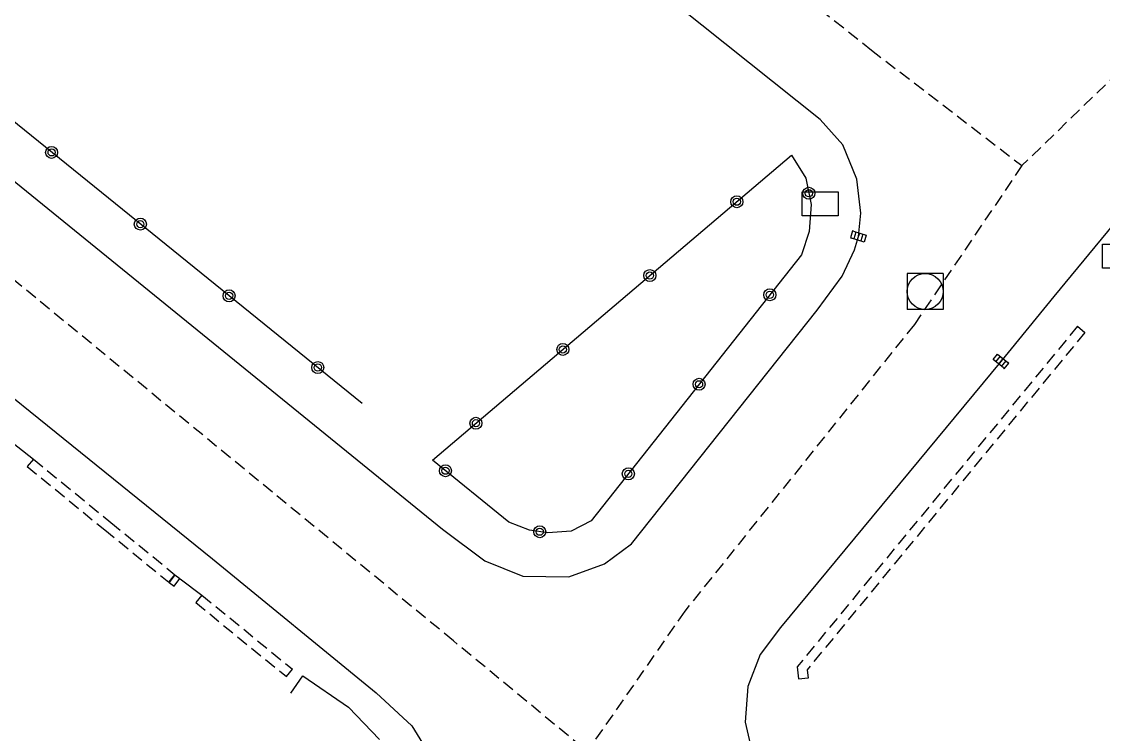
# Model space of a CAD drawing. Header units: millimetres. Extents: x 133000 to 134000, y 143000 to 144000.
# Drawn here: x 133341.51 to 133386.54, y 143858.34 to 143888.02 of the extents above; entities that cross this region are included whole.
import ezdxf

# ---------------------------------------------------------------- set-up
doc = ezdxf.new("R2010")
doc.units = ezdxf.units.MM
doc.linetypes.add('DASHED', pattern=[0.75, 0.5, -0.25])
doc.layers.get('0').update_dxf_attribs({"linetype": 'CONTINUOUS'})
for name, color, linetype in [('W0001', 6, 'DASHED'), ('W0008', 7, 'CONTINUOUS'), ('W0105', 7, 'CONTINUOUS'), ('W0112', 1, 'DASHED'), ('W0310', 3, 'CONTINUOUS'), ('W0322', 7, 'CONTINUOUS'), ('W0400', 7, 'CONTINUOUS'), ('W0420', 7, 'CONTINUOUS'), ('W1471', 7, 'CONTINUOUS')]:
    doc.layers.add(name, color=color, linetype=linetype)

# ---------------------------------------------------------------- blocks, each defined once
blk = doc.blocks.new('T400')
for p, q in [((-0.15, 0.3), (0.15, 0.3)), ((-0.15, -0.25), (-0.15, 0.3)), ((-0.15, 0.15), (0.15, 0.15)), ((-0.15, 0), (0.15, 0)), ((0.15, 0.3), (0.15, -0.25)), ((-0.15, -0.15), (0.15, -0.15)), ((-0.15, -0.25), (-0.15, -0.3)), ((-0.15, -0.3), (0.15, -0.3)), ((0.15, -0.3), (0.15, -0.25))]:
    blk.add_line(p, q)
blk = doc.blocks.new('T1471')
at = {"color": 0, "linetype": 'Continuous', "flags": 128}
blk.add_lwpolyline([(-0.75, -0.5), (-0.75, 0.5), (0.75, 0.5), (0.75, -0.5), (-0.75, -0.5)], dxfattribs=at)
blk = doc.blocks.new('T420')
for p, q in [((0.75, 0.75), (-0.75, 0.75)), ((-0.75, 0.75), (-0.75, -0.75)), ((0.75, 0.75), (0.75, -0.75)), ((0.75, -0.75), (-0.75, -0.75))]:
    blk.add_line(p, q)
blk.add_ellipse((0, 0), major_axis=(-0.53, 0.53), ratio=1, start_param=3.926991, end_param=10.210176)
blk = doc.blocks.new('t322o')
at = {"color": 0, "linetype": 'Continuous'}
for radius in [0.25, 0.15]:
    blk.add_circle((0, 0), radius, dxfattribs=at)

msp = doc.modelspace()

# ---------------------------------------------------------------- linework, layer by layer
at = {"layer": 'W0001'}
for points in [[(133345.292, 143911.551), (133351.574, 143907.044), (133355.392, 143903.954), (133376.884, 143886.839), (133383.15, 143882.026)], [(133465.242, 143776.444), (133443.914, 143793.74), (133419.642, 143813.351), (133384.82, 143841.556), (133370.626, 143853.02), (133359.48, 143862.24), (133331.989, 143884.82), (133319.27, 143894.562)], [(133389.322, 143888.003), (133383.15, 143882.026), (133378.674, 143875.413), (133369.116, 143863.47), (133365.053, 143857.63), (133361.076, 143851.038), (133358.18, 143846.159), (133351.298, 143834.346), (133344.542, 143822.232), (133338.082, 143810.222), (133331.396, 143797.477), (133320.876, 143777.398), (133316.262, 143768.869), (133313.292, 143764.498), (133305.722, 143756.688), (133295.024, 143745.842), (133282.753, 143733.479)]]:
    msp.add_lwpolyline(points, dxfattribs=at)
at = {"layer": 'W0008'}
for points in [[(133338.147, 143883.845), (133359.033, 143866.886), (133360.796, 143865.569), (133362.369, 143864.932), (133364.288, 143864.901), (133365.777, 143865.444), (133366.902, 143866.275), (133374.627, 143876.004), (133375.67, 143877.427), (133376.174, 143878.526), (133376.34, 143879.074), (133376.445, 143880.051), (133376.276, 143881.463), (133375.701, 143882.885), (133374.754, 143883.944), (133353.949, 143900.549)], [(133392.098, 143885.802), (133384.473, 143876.58), (133382.277, 143873.873), (133373.106, 143862.794), (133372.254, 143861.666), (133371.739, 143860.337), (133371.628, 143858.854), (133372.037, 143857.094), (133373.158, 143855.513), (133380.799, 143849.291), (133384.296, 143846.511), (133398.215, 143835.238), (133419.517, 143817.952), (133423.833, 143814.493), (133429.116, 143810.23), (133434.56, 143805.821), (133437.435, 143803.562), (133445.526, 143796.995), (133456.492, 143788.084), (133467.413, 143779.237)], [(133333.613, 143878.444), (133349.454, 143865.653), (133356.264, 143860.069), (133357.759, 143858.703), (133358.638, 143857.258), (133358.984, 143855.498), (133358.559, 143853.784), (133356.9, 143850.897), (133353.71, 143845.554), (133350.989, 143840.972), (133349.325, 143838.191), (133346.106, 143832.829), (133343.336, 143827.729), (133340.281, 143821.93)]]:
    msp.add_lwpolyline(points, dxfattribs=at)
at = {"layer": 'W0105'}
for p, q in [((133340.896, 143870.678), (133342.002, 143869.802)), ((133348.103, 143864.824), (133349.008, 143864.138))]:
    msp.add_line(p, q, dxfattribs=at)
at = {"layer": 'W0112'}
for points in [[(133385.462, 143875.334), (133373.794, 143861.152), (133373.848, 143860.642), (133373.848, 143860.642), (133373.848, 143860.642), (133373.848, 143860.642), (133373.848, 143860.642), (133373.848, 143860.642), (133373.848, 143860.642), (133373.848, 143860.642), (133373.848, 143860.642), (133373.848, 143860.642), (133373.848, 143860.642), (133373.848, 143860.642), (133373.848, 143860.642), (133373.848, 143860.642), (133373.848, 143860.642), (133373.848, 143860.642), (133373.848, 143860.642), (133373.848, 143860.642), (133373.848, 143860.642), (133373.848, 143860.642), (133373.848, 143860.642), (133373.848, 143860.642), (133373.848, 143860.642), (133373.848, 143860.642), (133373.848, 143860.642), (133373.848, 143860.642), (133373.848, 143860.642), (133373.848, 143860.642), (133373.848, 143860.642), (133373.848, 143860.642), (133373.848, 143860.642), (133373.848, 143860.642), (133373.848, 143860.642), (133373.848, 143860.642), (133373.848, 143860.642), (133373.848, 143860.642), (133373.848, 143860.642), (133373.848, 143860.642), (133373.848, 143860.642), (133373.848, 143860.642), (133373.848, 143860.642), (133373.848, 143860.642), (133373.848, 143860.642), (133373.848, 143860.642), (133373.848, 143860.642), (133373.848, 143860.642), (133373.848, 143860.642), (133373.848, 143860.642), (133373.848, 143860.642), (133373.848, 143860.642), (133373.848, 143860.642), (133373.848, 143860.642), (133373.848, 143860.642), (133373.848, 143860.642), (133373.848, 143860.642), (133373.848, 143860.642), (133373.848, 143860.642), (133373.848, 143860.642), (133373.848, 143860.642), (133373.848, 143860.642), (133373.848, 143860.642), (133373.848, 143860.642), (133373.848, 143860.642), (133373.848, 143860.642), (133373.848, 143860.642), (133373.848, 143860.642), (133373.848, 143860.642), (133373.848, 143860.642), (133373.848, 143860.642), (133373.848, 143860.642), (133373.848, 143860.642), (133373.848, 143860.642), (133373.848, 143860.642), (133373.848, 143860.642), (133373.848, 143860.642), (133373.848, 143860.642), (133373.848, 143860.642), (133373.848, 143860.642), (133373.848, 143860.642), (133373.848, 143860.642), (133373.848, 143860.642), (133373.848, 143860.642), (133373.848, 143860.642), (133373.848, 143860.642), (133373.848, 143860.642), (133373.848, 143860.642), (133373.848, 143860.642), (133373.848, 143860.642), (133373.848, 143860.642), (133373.848, 143860.642), (133373.848, 143860.642), (133373.848, 143860.642), (133373.848, 143860.642), (133373.848, 143860.642), (133373.848, 143860.642), (133373.848, 143860.642), (133373.848, 143860.642), (133373.848, 143860.642), (133373.848, 143860.642), (133373.848, 143860.642), (133373.848, 143860.642), (133373.848, 143860.642), (133373.848, 143860.642), (133373.848, 143860.642), (133373.848, 143860.642), (133373.848, 143860.642), (133373.848, 143860.642), (133373.848, 143860.642), (133373.848, 143860.642), (133373.848, 143860.642), (133373.848, 143860.642), (133373.848, 143860.642), (133373.848, 143860.642), (133373.848, 143860.642), (133373.848, 143860.642), (133373.848, 143860.642), (133373.848, 143860.642), (133373.848, 143860.642)], [(133385.462, 143875.334), (133385.771, 143875.079), (133374.209, 143861.027), (133374.245, 143860.684), (133373.848, 143860.642), (133373.848, 143860.642), (133373.848, 143860.642), (133373.848, 143860.642), (133373.848, 143860.642), (133373.848, 143860.642), (133373.848, 143860.642), (133373.848, 143860.642), (133373.848, 143860.642), (133373.848, 143860.642), (133373.848, 143860.642), (133373.848, 143860.642), (133373.848, 143860.642), (133373.848, 143860.642), (133373.848, 143860.642), (133373.848, 143860.642), (133373.848, 143860.642), (133373.848, 143860.642), (133373.848, 143860.642), (133373.848, 143860.642), (133373.848, 143860.642), (133373.848, 143860.642), (133373.848, 143860.642), (133373.848, 143860.642), (133373.848, 143860.642), (133373.848, 143860.642), (133373.848, 143860.642), (133373.848, 143860.642), (133373.848, 143860.642), (133373.848, 143860.642), (133373.848, 143860.642), (133373.848, 143860.642), (133373.848, 143860.642), (133373.848, 143860.642), (133373.848, 143860.642), (133373.848, 143860.642), (133373.848, 143860.642), (133373.848, 143860.642), (133373.848, 143860.642), (133373.848, 143860.642), (133373.848, 143860.642), (133373.848, 143860.642), (133373.848, 143860.642), (133373.848, 143860.642), (133373.848, 143860.642), (133373.848, 143860.642), (133373.848, 143860.642), (133373.848, 143860.642), (133373.848, 143860.642), (133373.848, 143860.642), (133373.848, 143860.642), (133373.848, 143860.642), (133373.848, 143860.642), (133373.848, 143860.642), (133373.848, 143860.642), (133373.848, 143860.642), (133373.848, 143860.642), (133373.848, 143860.642), (133373.848, 143860.642), (133373.848, 143860.642), (133373.848, 143860.642), (133373.848, 143860.642), (133373.848, 143860.642), (133373.848, 143860.642), (133373.848, 143860.642), (133373.848, 143860.642), (133373.848, 143860.642), (133373.848, 143860.642), (133373.848, 143860.642), (133373.848, 143860.642), (133373.848, 143860.642), (133373.848, 143860.642), (133373.848, 143860.642), (133373.848, 143860.642), (133373.848, 143860.642), (133373.848, 143860.642), (133373.848, 143860.642), (133373.848, 143860.642), (133373.848, 143860.642), (133373.848, 143860.642), (133373.848, 143860.642), (133373.848, 143860.642), (133373.848, 143860.642), (133373.848, 143860.642), (133373.848, 143860.642), (133373.848, 143860.642), (133373.848, 143860.642), (133373.848, 143860.642), (133373.848, 143860.642), (133373.848, 143860.642), (133373.848, 143860.642), (133373.848, 143860.642), (133373.848, 143860.642), (133373.848, 143860.642), (133373.848, 143860.642), (133373.848, 143860.642), (133373.848, 143860.642), (133373.848, 143860.642), (133373.848, 143860.642), (133373.848, 143860.642), (133373.848, 143860.642), (133373.848, 143860.642), (133373.848, 143860.642), (133373.848, 143860.642), (133373.848, 143860.642), (133373.848, 143860.642), (133373.848, 143860.642), (133373.848, 143860.642), (133373.848, 143860.642), (133373.848, 143860.642), (133373.848, 143860.642), (133373.848, 143860.642), (133373.848, 143860.642), (133373.848, 143860.642), (133373.848, 143860.642), (133373.848, 143860.642)], [(133341.998, 143869.805), (133341.744, 143869.496), (133344.968, 143866.854), (133347.64, 143864.677), (133347.892, 143864.987), (133347.892, 143864.987), (133347.892, 143864.987), (133347.892, 143864.987), (133347.892, 143864.987), (133347.892, 143864.987), (133347.892, 143864.987), (133347.892, 143864.987), (133347.892, 143864.987), (133347.892, 143864.987), (133347.892, 143864.987), (133347.892, 143864.987), (133347.892, 143864.987), (133347.892, 143864.987), (133347.892, 143864.987), (133347.892, 143864.987), (133347.892, 143864.987), (133347.892, 143864.987), (133347.892, 143864.987), (133347.892, 143864.987), (133347.892, 143864.987), (133347.892, 143864.987), (133347.892, 143864.987), (133347.892, 143864.987), (133347.892, 143864.987), (133347.892, 143864.987), (133347.892, 143864.987), (133347.892, 143864.987), (133347.892, 143864.987), (133347.892, 143864.987), (133347.892, 143864.987), (133347.892, 143864.987), (133347.892, 143864.987), (133347.892, 143864.987), (133347.892, 143864.987), (133347.892, 143864.987), (133347.892, 143864.987), (133347.892, 143864.987), (133347.892, 143864.987), (133347.892, 143864.987), (133347.892, 143864.987), (133347.892, 143864.987), (133347.892, 143864.987), (133347.892, 143864.987), (133347.892, 143864.987), (133347.892, 143864.987), (133347.892, 143864.987), (133347.892, 143864.987), (133347.892, 143864.987), (133347.892, 143864.987), (133347.892, 143864.987), (133347.892, 143864.987), (133347.892, 143864.987), (133347.892, 143864.987), (133347.892, 143864.987), (133347.892, 143864.987), (133347.892, 143864.987), (133347.892, 143864.987), (133347.892, 143864.987), (133347.892, 143864.987), (133347.892, 143864.987), (133347.892, 143864.987), (133347.892, 143864.987), (133347.892, 143864.987), (133347.892, 143864.987), (133347.892, 143864.987), (133347.892, 143864.987), (133347.892, 143864.987), (133347.892, 143864.987), (133347.892, 143864.987), (133347.892, 143864.987), (133347.892, 143864.987), (133347.892, 143864.987), (133347.892, 143864.987), (133347.892, 143864.987), (133347.892, 143864.987), (133347.892, 143864.987), (133347.892, 143864.987), (133347.892, 143864.987), (133347.892, 143864.987), (133347.892, 143864.987), (133347.892, 143864.987), (133347.892, 143864.987), (133347.892, 143864.987), (133347.892, 143864.987), (133347.892, 143864.987), (133347.892, 143864.987), (133347.892, 143864.987), (133347.892, 143864.987), (133347.892, 143864.987), (133347.892, 143864.987), (133347.892, 143864.987), (133347.892, 143864.987), (133347.892, 143864.987), (133347.892, 143864.987), (133347.892, 143864.987), (133347.892, 143864.987), (133347.892, 143864.987), (133347.892, 143864.987), (133347.892, 143864.987), (133347.892, 143864.987), (133347.892, 143864.987), (133347.892, 143864.987), (133347.892, 143864.987), (133347.892, 143864.987), (133347.892, 143864.987), (133347.892, 143864.987), (133347.892, 143864.987), (133347.892, 143864.987), (133347.892, 143864.987), (133347.892, 143864.987), (133347.892, 143864.987), (133347.892, 143864.987), (133347.892, 143864.987), (133347.892, 143864.987), (133347.892, 143864.987)], [(133341.998, 143869.805), (133345.222, 143867.164), (133347.892, 143864.987), (133347.892, 143864.987), (133347.892, 143864.987), (133347.892, 143864.987), (133347.892, 143864.987), (133347.892, 143864.987), (133347.892, 143864.987), (133347.892, 143864.987), (133347.892, 143864.987), (133347.892, 143864.987), (133347.892, 143864.987), (133347.892, 143864.987), (133347.892, 143864.987), (133347.892, 143864.987), (133347.892, 143864.987), (133347.892, 143864.987), (133347.892, 143864.987), (133347.892, 143864.987), (133347.892, 143864.987), (133347.892, 143864.987), (133347.892, 143864.987), (133347.892, 143864.987), (133347.892, 143864.987), (133347.892, 143864.987), (133347.892, 143864.987), (133347.892, 143864.987), (133347.892, 143864.987), (133347.892, 143864.987), (133347.892, 143864.987), (133347.892, 143864.987), (133347.892, 143864.987), (133347.892, 143864.987), (133347.892, 143864.987), (133347.892, 143864.987), (133347.892, 143864.987), (133347.892, 143864.987), (133347.892, 143864.987), (133347.892, 143864.987), (133347.892, 143864.987), (133347.892, 143864.987), (133347.892, 143864.987), (133347.892, 143864.987), (133347.892, 143864.987), (133347.892, 143864.987), (133347.892, 143864.987), (133347.892, 143864.987), (133347.892, 143864.987), (133347.892, 143864.987), (133347.892, 143864.987), (133347.892, 143864.987), (133347.892, 143864.987), (133347.892, 143864.987), (133347.892, 143864.987), (133347.892, 143864.987), (133347.892, 143864.987), (133347.892, 143864.987), (133347.892, 143864.987), (133347.892, 143864.987), (133347.892, 143864.987), (133347.892, 143864.987), (133347.892, 143864.987), (133347.892, 143864.987), (133347.892, 143864.987), (133347.892, 143864.987), (133347.892, 143864.987), (133347.892, 143864.987), (133347.892, 143864.987), (133347.892, 143864.987), (133347.892, 143864.987), (133347.892, 143864.987), (133347.892, 143864.987), (133347.892, 143864.987), (133347.892, 143864.987), (133347.892, 143864.987), (133347.892, 143864.987), (133347.892, 143864.987), (133347.892, 143864.987), (133347.892, 143864.987), (133347.892, 143864.987), (133347.892, 143864.987), (133347.892, 143864.987), (133347.892, 143864.987), (133347.892, 143864.987), (133347.892, 143864.987), (133347.892, 143864.987), (133347.892, 143864.987), (133347.892, 143864.987), (133347.892, 143864.987), (133347.892, 143864.987), (133347.892, 143864.987), (133347.892, 143864.987), (133347.892, 143864.987), (133347.892, 143864.987), (133347.892, 143864.987), (133347.892, 143864.987), (133347.892, 143864.987), (133347.892, 143864.987), (133347.892, 143864.987), (133347.892, 143864.987), (133347.892, 143864.987), (133347.892, 143864.987), (133347.892, 143864.987), (133347.892, 143864.987), (133347.892, 143864.987), (133347.892, 143864.987), (133347.892, 143864.987), (133347.892, 143864.987), (133347.892, 143864.987), (133347.892, 143864.987), (133347.892, 143864.987), (133347.892, 143864.987), (133347.892, 143864.987), (133347.892, 143864.987), (133347.892, 143864.987), (133347.892, 143864.987), (133347.892, 143864.987), (133347.892, 143864.987), (133347.892, 143864.987)], [(133347.892, 143864.987), (133347.646, 143864.672), (133347.852, 143864.511), (133348.098, 143864.827), (133348.098, 143864.827), (133348.098, 143864.827), (133348.098, 143864.827), (133348.098, 143864.827), (133348.098, 143864.827), (133348.098, 143864.827), (133348.098, 143864.827), (133348.098, 143864.827), (133348.098, 143864.827), (133348.098, 143864.827), (133348.098, 143864.827), (133348.098, 143864.827), (133348.098, 143864.827), (133348.098, 143864.827), (133348.098, 143864.827), (133348.098, 143864.827), (133348.098, 143864.827), (133348.098, 143864.827), (133348.098, 143864.827), (133348.098, 143864.827), (133348.098, 143864.827), (133348.098, 143864.827), (133348.098, 143864.827), (133348.098, 143864.827), (133348.098, 143864.827), (133348.098, 143864.827), (133348.098, 143864.827), (133348.098, 143864.827), (133348.098, 143864.827), (133348.098, 143864.827), (133348.098, 143864.827), (133348.098, 143864.827), (133348.098, 143864.827), (133348.098, 143864.827), (133348.098, 143864.827), (133348.098, 143864.827), (133348.098, 143864.827), (133348.098, 143864.827), (133348.098, 143864.827), (133348.098, 143864.827), (133348.098, 143864.827), (133348.098, 143864.827), (133348.098, 143864.827), (133348.098, 143864.827), (133348.098, 143864.827), (133348.098, 143864.827), (133348.098, 143864.827), (133348.098, 143864.827), (133348.098, 143864.827), (133348.098, 143864.827), (133348.098, 143864.827), (133348.098, 143864.827), (133348.098, 143864.827), (133348.098, 143864.827), (133348.098, 143864.827), (133348.098, 143864.827), (133348.098, 143864.827), (133348.098, 143864.827), (133348.098, 143864.827), (133348.098, 143864.827), (133348.098, 143864.827), (133348.098, 143864.827), (133348.098, 143864.827), (133348.098, 143864.827), (133348.098, 143864.827), (133348.098, 143864.827), (133348.098, 143864.827), (133348.098, 143864.827), (133348.098, 143864.827), (133348.098, 143864.827), (133348.098, 143864.827), (133348.098, 143864.827), (133348.098, 143864.827), (133348.098, 143864.827), (133348.098, 143864.827), (133348.098, 143864.827), (133348.098, 143864.827), (133348.098, 143864.827), (133348.098, 143864.827), (133348.098, 143864.827), (133348.098, 143864.827), (133348.098, 143864.827), (133348.098, 143864.827), (133348.098, 143864.827), (133348.098, 143864.827), (133348.098, 143864.827), (133348.098, 143864.827), (133348.098, 143864.827), (133348.098, 143864.827), (133348.098, 143864.827), (133348.098, 143864.827), (133348.098, 143864.827), (133348.098, 143864.827), (133348.098, 143864.827), (133348.098, 143864.827), (133348.098, 143864.827), (133348.098, 143864.827), (133348.098, 143864.827), (133348.098, 143864.827), (133348.098, 143864.827), (133348.098, 143864.827), (133348.098, 143864.827), (133348.098, 143864.827), (133348.098, 143864.827), (133348.098, 143864.827), (133348.098, 143864.827), (133348.098, 143864.827), (133348.098, 143864.827), (133348.098, 143864.827), (133348.098, 143864.827), (133348.098, 143864.827), (133348.098, 143864.827), (133348.098, 143864.827), (133348.098, 143864.827), (133348.098, 143864.827), (133348.098, 143864.827)], [(133347.892, 143864.987), (133348.098, 143864.827), (133348.098, 143864.827), (133348.098, 143864.827), (133348.098, 143864.827), (133348.098, 143864.827), (133348.098, 143864.827), (133348.098, 143864.827), (133348.098, 143864.827), (133348.098, 143864.827), (133348.098, 143864.827), (133348.098, 143864.827), (133348.098, 143864.827), (133348.098, 143864.827), (133348.098, 143864.827), (133348.098, 143864.827), (133348.098, 143864.827), (133348.098, 143864.827), (133348.098, 143864.827), (133348.098, 143864.827), (133348.098, 143864.827), (133348.098, 143864.827), (133348.098, 143864.827), (133348.098, 143864.827), (133348.098, 143864.827), (133348.098, 143864.827), (133348.098, 143864.827), (133348.098, 143864.827), (133348.098, 143864.827), (133348.098, 143864.827), (133348.098, 143864.827), (133348.098, 143864.827), (133348.098, 143864.827), (133348.098, 143864.827), (133348.098, 143864.827), (133348.098, 143864.827), (133348.098, 143864.827), (133348.098, 143864.827), (133348.098, 143864.827), (133348.098, 143864.827), (133348.098, 143864.827), (133348.098, 143864.827), (133348.098, 143864.827), (133348.098, 143864.827), (133348.098, 143864.827), (133348.098, 143864.827), (133348.098, 143864.827), (133348.098, 143864.827), (133348.098, 143864.827), (133348.098, 143864.827), (133348.098, 143864.827), (133348.098, 143864.827), (133348.098, 143864.827), (133348.098, 143864.827), (133348.098, 143864.827), (133348.098, 143864.827), (133348.098, 143864.827), (133348.098, 143864.827), (133348.098, 143864.827), (133348.098, 143864.827), (133348.098, 143864.827), (133348.098, 143864.827), (133348.098, 143864.827), (133348.098, 143864.827), (133348.098, 143864.827), (133348.098, 143864.827), (133348.098, 143864.827), (133348.098, 143864.827), (133348.098, 143864.827), (133348.098, 143864.827), (133348.098, 143864.827), (133348.098, 143864.827), (133348.098, 143864.827), (133348.098, 143864.827), (133348.098, 143864.827), (133348.098, 143864.827), (133348.098, 143864.827), (133348.098, 143864.827), (133348.098, 143864.827), (133348.098, 143864.827), (133348.098, 143864.827), (133348.098, 143864.827), (133348.098, 143864.827), (133348.098, 143864.827), (133348.098, 143864.827), (133348.098, 143864.827), (133348.098, 143864.827), (133348.098, 143864.827), (133348.098, 143864.827), (133348.098, 143864.827), (133348.098, 143864.827), (133348.098, 143864.827), (133348.098, 143864.827), (133348.098, 143864.827), (133348.098, 143864.827), (133348.098, 143864.827), (133348.098, 143864.827), (133348.098, 143864.827), (133348.098, 143864.827), (133348.098, 143864.827), (133348.098, 143864.827), (133348.098, 143864.827), (133348.098, 143864.827), (133348.098, 143864.827), (133348.098, 143864.827), (133348.098, 143864.827), (133348.098, 143864.827), (133348.098, 143864.827), (133348.098, 143864.827), (133348.098, 143864.827), (133348.098, 143864.827), (133348.098, 143864.827), (133348.098, 143864.827), (133348.098, 143864.827), (133348.098, 143864.827), (133348.098, 143864.827), (133348.098, 143864.827), (133348.098, 143864.827), (133348.098, 143864.827), (133348.098, 143864.827)], [(133349.008, 143864.138), (133348.755, 143863.828), (133352.531, 143860.748), (133352.784, 143861.058), (133352.784, 143861.058), (133352.784, 143861.058), (133352.784, 143861.058), (133352.784, 143861.058), (133352.784, 143861.058), (133352.784, 143861.058), (133352.784, 143861.058), (133352.784, 143861.058), (133352.784, 143861.058), (133352.784, 143861.058), (133352.784, 143861.058), (133352.784, 143861.058), (133352.784, 143861.058), (133352.784, 143861.058), (133352.784, 143861.058), (133352.784, 143861.058), (133352.784, 143861.058), (133352.784, 143861.058), (133352.784, 143861.058), (133352.784, 143861.058), (133352.784, 143861.058), (133352.784, 143861.058), (133352.784, 143861.058), (133352.784, 143861.058), (133352.784, 143861.058), (133352.784, 143861.058), (133352.784, 143861.058), (133352.784, 143861.058), (133352.784, 143861.058), (133352.784, 143861.058), (133352.784, 143861.058), (133352.784, 143861.058), (133352.784, 143861.058), (133352.784, 143861.058), (133352.784, 143861.058), (133352.784, 143861.058), (133352.784, 143861.058), (133352.784, 143861.058), (133352.784, 143861.058), (133352.784, 143861.058), (133352.784, 143861.058), (133352.784, 143861.058), (133352.784, 143861.058), (133352.784, 143861.058), (133352.784, 143861.058), (133352.784, 143861.058), (133352.784, 143861.058), (133352.784, 143861.058), (133352.784, 143861.058), (133352.784, 143861.058), (133352.784, 143861.058), (133352.784, 143861.058), (133352.784, 143861.058), (133352.784, 143861.058), (133352.784, 143861.058), (133352.784, 143861.058), (133352.784, 143861.058), (133352.784, 143861.058), (133352.784, 143861.058), (133352.784, 143861.058), (133352.784, 143861.058), (133352.784, 143861.058), (133352.784, 143861.058), (133352.784, 143861.058), (133352.784, 143861.058), (133352.784, 143861.058), (133352.784, 143861.058), (133352.784, 143861.058), (133352.784, 143861.058), (133352.784, 143861.058), (133352.784, 143861.058), (133352.784, 143861.058), (133352.784, 143861.058), (133352.784, 143861.058), (133352.784, 143861.058), (133352.784, 143861.058), (133352.784, 143861.058), (133352.784, 143861.058), (133352.784, 143861.058), (133352.784, 143861.058), (133352.784, 143861.058), (133352.784, 143861.058), (133352.784, 143861.058), (133352.784, 143861.058), (133352.784, 143861.058), (133352.784, 143861.058), (133352.784, 143861.058), (133352.784, 143861.058), (133352.784, 143861.058), (133352.784, 143861.058), (133352.784, 143861.058), (133352.784, 143861.058), (133352.784, 143861.058), (133352.784, 143861.058), (133352.784, 143861.058), (133352.784, 143861.058), (133352.784, 143861.058), (133352.784, 143861.058), (133352.784, 143861.058), (133352.784, 143861.058), (133352.784, 143861.058), (133352.784, 143861.058), (133352.784, 143861.058), (133352.784, 143861.058), (133352.784, 143861.058), (133352.784, 143861.058), (133352.784, 143861.058), (133352.784, 143861.058), (133352.784, 143861.058), (133352.784, 143861.058), (133352.784, 143861.058), (133352.784, 143861.058), (133352.784, 143861.058), (133352.784, 143861.058), (133352.784, 143861.058), (133352.784, 143861.058)], [(133349.008, 143864.138), (133352.784, 143861.058), (133352.784, 143861.058), (133352.784, 143861.058), (133352.784, 143861.058), (133352.784, 143861.058), (133352.784, 143861.058), (133352.784, 143861.058), (133352.784, 143861.058), (133352.784, 143861.058), (133352.784, 143861.058), (133352.784, 143861.058), (133352.784, 143861.058), (133352.784, 143861.058), (133352.784, 143861.058), (133352.784, 143861.058), (133352.784, 143861.058), (133352.784, 143861.058), (133352.784, 143861.058), (133352.784, 143861.058), (133352.784, 143861.058), (133352.784, 143861.058), (133352.784, 143861.058), (133352.784, 143861.058), (133352.784, 143861.058), (133352.784, 143861.058), (133352.784, 143861.058), (133352.784, 143861.058), (133352.784, 143861.058), (133352.784, 143861.058), (133352.784, 143861.058), (133352.784, 143861.058), (133352.784, 143861.058), (133352.784, 143861.058), (133352.784, 143861.058), (133352.784, 143861.058), (133352.784, 143861.058), (133352.784, 143861.058), (133352.784, 143861.058), (133352.784, 143861.058), (133352.784, 143861.058), (133352.784, 143861.058), (133352.784, 143861.058), (133352.784, 143861.058), (133352.784, 143861.058), (133352.784, 143861.058), (133352.784, 143861.058), (133352.784, 143861.058), (133352.784, 143861.058), (133352.784, 143861.058), (133352.784, 143861.058), (133352.784, 143861.058), (133352.784, 143861.058), (133352.784, 143861.058), (133352.784, 143861.058), (133352.784, 143861.058), (133352.784, 143861.058), (133352.784, 143861.058), (133352.784, 143861.058), (133352.784, 143861.058), (133352.784, 143861.058), (133352.784, 143861.058), (133352.784, 143861.058), (133352.784, 143861.058), (133352.784, 143861.058), (133352.784, 143861.058), (133352.784, 143861.058), (133352.784, 143861.058), (133352.784, 143861.058), (133352.784, 143861.058), (133352.784, 143861.058), (133352.784, 143861.058), (133352.784, 143861.058), (133352.784, 143861.058), (133352.784, 143861.058), (133352.784, 143861.058), (133352.784, 143861.058), (133352.784, 143861.058), (133352.784, 143861.058), (133352.784, 143861.058), (133352.784, 143861.058), (133352.784, 143861.058), (133352.784, 143861.058), (133352.784, 143861.058), (133352.784, 143861.058), (133352.784, 143861.058), (133352.784, 143861.058), (133352.784, 143861.058), (133352.784, 143861.058), (133352.784, 143861.058), (133352.784, 143861.058), (133352.784, 143861.058), (133352.784, 143861.058), (133352.784, 143861.058), (133352.784, 143861.058), (133352.784, 143861.058), (133352.784, 143861.058), (133352.784, 143861.058), (133352.784, 143861.058), (133352.784, 143861.058), (133352.784, 143861.058), (133352.784, 143861.058), (133352.784, 143861.058), (133352.784, 143861.058), (133352.784, 143861.058), (133352.784, 143861.058), (133352.784, 143861.058), (133352.784, 143861.058), (133352.784, 143861.058), (133352.784, 143861.058), (133352.784, 143861.058), (133352.784, 143861.058), (133352.784, 143861.058), (133352.784, 143861.058), (133352.784, 143861.058), (133352.784, 143861.058), (133352.784, 143861.058), (133352.784, 143861.058), (133352.784, 143861.058), (133352.784, 143861.058)]]:
    msp.add_lwpolyline(points, dxfattribs=at)
at = {"layer": 'W0310'}
msp.add_lwpolyline([(133352.709, 143860.052), (133353.211, 143860.785), (133355.114, 143859.476), (133356.409, 143858.125)], dxfattribs=at)
at = {"layer": 'W0322'}
for points in [[(133355.684, 143872.124), (133355.684, 143872.124), (133355.684, 143872.124), (133355.684, 143872.124), (133355.684, 143872.124), (133355.684, 143872.124), (133355.684, 143872.124), (133355.684, 143872.124), (133355.684, 143872.124), (133336.949, 143887.275), (133336.394, 143887.917), (133336.043, 143888.749), (133336.008, 143889.586), (133336.311, 143890.534), (133344.77, 143901.625), (133345.529, 143902.272), (133346.463, 143902.582), (133347.595, 143902.694), (133348.475, 143902.476), (133353.146, 143898.717)], [(133358.611, 143869.759), (133358.611, 143869.759), (133358.611, 143869.759), (133358.611, 143869.759), (133358.611, 143869.759), (133358.611, 143869.759), (133358.611, 143869.759), (133358.611, 143869.759), (133358.611, 143869.759), (133373.555, 143882.456), (133374.147, 143881.505), (133374.374, 143880.409), (133374.298, 143879.283), (133373.969, 143878.312), (133365.215, 143867.229), (133364.391, 143866.806), (133363.408, 143866.729), (133362.654, 143866.846), (133361.796, 143867.18), (133358.611, 143869.759)], [(133355.684, 143872.124), (133355.684, 143872.124), (133355.684, 143872.124), (133355.684, 143872.124), (133355.684, 143872.124), (133355.684, 143872.124), (133355.684, 143872.124), (133355.684, 143872.124), (133355.684, 143872.124), (133355.684, 143872.124), (133355.684, 143872.124), (133355.684, 143872.124), (133355.684, 143872.124), (133355.684, 143872.124), (133355.684, 143872.124), (133355.684, 143872.124), (133355.684, 143872.124), (133355.684, 143872.124), (133355.684, 143872.124), (133355.684, 143872.124), (133355.684, 143872.124), (133355.684, 143872.124), (133355.684, 143872.124), (133355.684, 143872.124), (133355.684, 143872.124), (133355.684, 143872.124), (133355.684, 143872.124), (133355.684, 143872.124), (133355.684, 143872.124), (133355.684, 143872.124), (133355.684, 143872.124), (133355.684, 143872.124), (133355.684, 143872.124), (133355.684, 143872.124), (133355.684, 143872.124), (133355.684, 143872.124), (133355.684, 143872.124), (133355.684, 143872.124), (133355.684, 143872.124), (133355.684, 143872.124), (133355.684, 143872.124), (133355.684, 143872.124), (133355.684, 143872.124), (133355.684, 143872.124), (133355.684, 143872.124), (133355.684, 143872.124), (133355.684, 143872.124), (133355.684, 143872.124), (133355.684, 143872.124), (133355.684, 143872.124), (133355.684, 143872.124), (133355.684, 143872.124), (133355.684, 143872.124), (133355.684, 143872.124), (133355.684, 143872.124), (133355.684, 143872.124), (133355.684, 143872.124), (133355.684, 143872.124), (133355.684, 143872.124), (133355.684, 143872.124), (133355.684, 143872.124), (133355.684, 143872.124), (133355.684, 143872.124), (133355.684, 143872.124), (133355.684, 143872.124), (133355.684, 143872.124), (133355.684, 143872.124), (133355.684, 143872.124), (133355.684, 143872.124), (133355.684, 143872.124), (133355.684, 143872.124), (133355.684, 143872.124), (133355.684, 143872.124), (133355.684, 143872.124), (133355.684, 143872.124), (133355.684, 143872.124), (133355.684, 143872.124), (133355.684, 143872.124), (133355.684, 143872.124), (133355.684, 143872.124), (133355.684, 143872.124), (133355.684, 143872.124), (133355.684, 143872.124), (133355.684, 143872.124), (133355.684, 143872.124), (133355.684, 143872.124), (133355.684, 143872.124), (133355.684, 143872.124), (133355.684, 143872.124), (133355.684, 143872.124), (133355.684, 143872.124), (133355.684, 143872.124), (133355.684, 143872.124), (133355.684, 143872.124), (133355.684, 143872.124), (133355.684, 143872.124), (133355.684, 143872.124), (133355.684, 143872.124), (133355.684, 143872.124), (133355.684, 143872.124), (133355.684, 143872.124)], [(133358.611, 143869.759), (133358.611, 143869.759), (133358.611, 143869.759), (133358.611, 143869.759), (133358.611, 143869.759), (133358.611, 143869.759), (133358.611, 143869.759), (133358.611, 143869.759), (133358.611, 143869.759), (133358.611, 143869.759), (133358.611, 143869.759), (133358.611, 143869.759), (133358.611, 143869.759), (133358.611, 143869.759), (133358.611, 143869.759), (133358.611, 143869.759), (133358.611, 143869.759), (133358.611, 143869.759), (133358.611, 143869.759), (133358.611, 143869.759), (133358.611, 143869.759), (133358.611, 143869.759), (133358.611, 143869.759), (133358.611, 143869.759), (133358.611, 143869.759), (133358.611, 143869.759), (133358.611, 143869.759), (133358.611, 143869.759), (133358.611, 143869.759), (133358.611, 143869.759), (133358.611, 143869.759), (133358.611, 143869.759), (133358.611, 143869.759), (133358.611, 143869.759), (133358.611, 143869.759), (133358.611, 143869.759), (133358.611, 143869.759), (133358.611, 143869.759), (133358.611, 143869.759), (133358.611, 143869.759), (133358.611, 143869.759), (133358.611, 143869.759), (133358.611, 143869.759), (133358.611, 143869.759), (133358.611, 143869.759), (133358.611, 143869.759), (133358.611, 143869.759), (133358.611, 143869.759), (133358.611, 143869.759), (133358.611, 143869.759), (133358.611, 143869.759), (133358.611, 143869.759), (133358.611, 143869.759), (133358.611, 143869.759), (133358.611, 143869.759), (133358.611, 143869.759), (133358.611, 143869.759), (133358.611, 143869.759), (133358.611, 143869.759), (133358.611, 143869.759), (133358.611, 143869.759), (133358.611, 143869.759), (133358.611, 143869.759), (133358.611, 143869.759), (133358.611, 143869.759), (133358.611, 143869.759), (133358.611, 143869.759), (133358.611, 143869.759), (133358.611, 143869.759), (133358.611, 143869.759), (133358.611, 143869.759), (133358.611, 143869.759), (133358.611, 143869.759), (133358.611, 143869.759), (133358.611, 143869.759), (133358.611, 143869.759), (133358.611, 143869.759), (133358.611, 143869.759), (133358.611, 143869.759), (133358.611, 143869.759), (133358.611, 143869.759), (133358.611, 143869.759), (133358.611, 143869.759), (133358.611, 143869.759), (133358.611, 143869.759), (133358.611, 143869.759), (133358.611, 143869.759), (133358.611, 143869.759), (133358.611, 143869.759), (133358.611, 143869.759), (133358.611, 143869.759), (133358.611, 143869.759), (133358.611, 143869.759), (133358.611, 143869.759), (133358.611, 143869.759), (133358.611, 143869.759), (133358.611, 143869.759), (133358.611, 143869.759), (133358.611, 143869.759), (133358.611, 143869.759), (133358.611, 143869.759)]]:
    msp.add_lwpolyline(points, dxfattribs=at)

# ---------------------------------------------------------------- block references
for p, rotation in [((133342.757, 143882.578), 141.0375147521859), ((133371.281, 143880.523), 40.35256285017661), ((133374.278, 143880.873), 281.7015858573415), ((133346.45, 143879.591), 141.0375147521859), ((133367.661, 143877.448), 40.35256285017661), ((133350.144, 143876.604), 141.0375147521859), ((133372.654, 143876.647), 231.6962471379176), ((133364.041, 143874.372), 40.35256285017661), ((133353.837, 143873.617), 141.0375147521859), ((133369.709, 143872.919), 231.6962471379176), ((133360.421, 143871.297), 40.35256285017661), ((133359.151, 143869.321), 141.0018466698255), ((133366.765, 143869.192), 231.6962471379176), ((133363.075, 143866.781), 171.1795749911021)]:
    msp.add_blockref('t322o', p, dxfattribs=dict(at, rotation=rotation))
at = {"layer": 'W0400'}
for p, rotation in [((133376.34, 143879.074), 253.2392953702778), ((133382.277, 143873.873), 50.94267623797786)]:
    msp.add_blockref('T400', p, dxfattribs=dict(at, rotation=rotation))
at = {"layer": 'W0420'}
msp.add_blockref('T420', (133379.121, 143876.783), dxfattribs=at)
at = {"layer": 'W1471'}
for p in [(133374.749, 143880.44), (133387.252, 143878.252)]:
    msp.add_blockref('T1471', p, dxfattribs=at)

doc.saveas('drawing.dxf')
